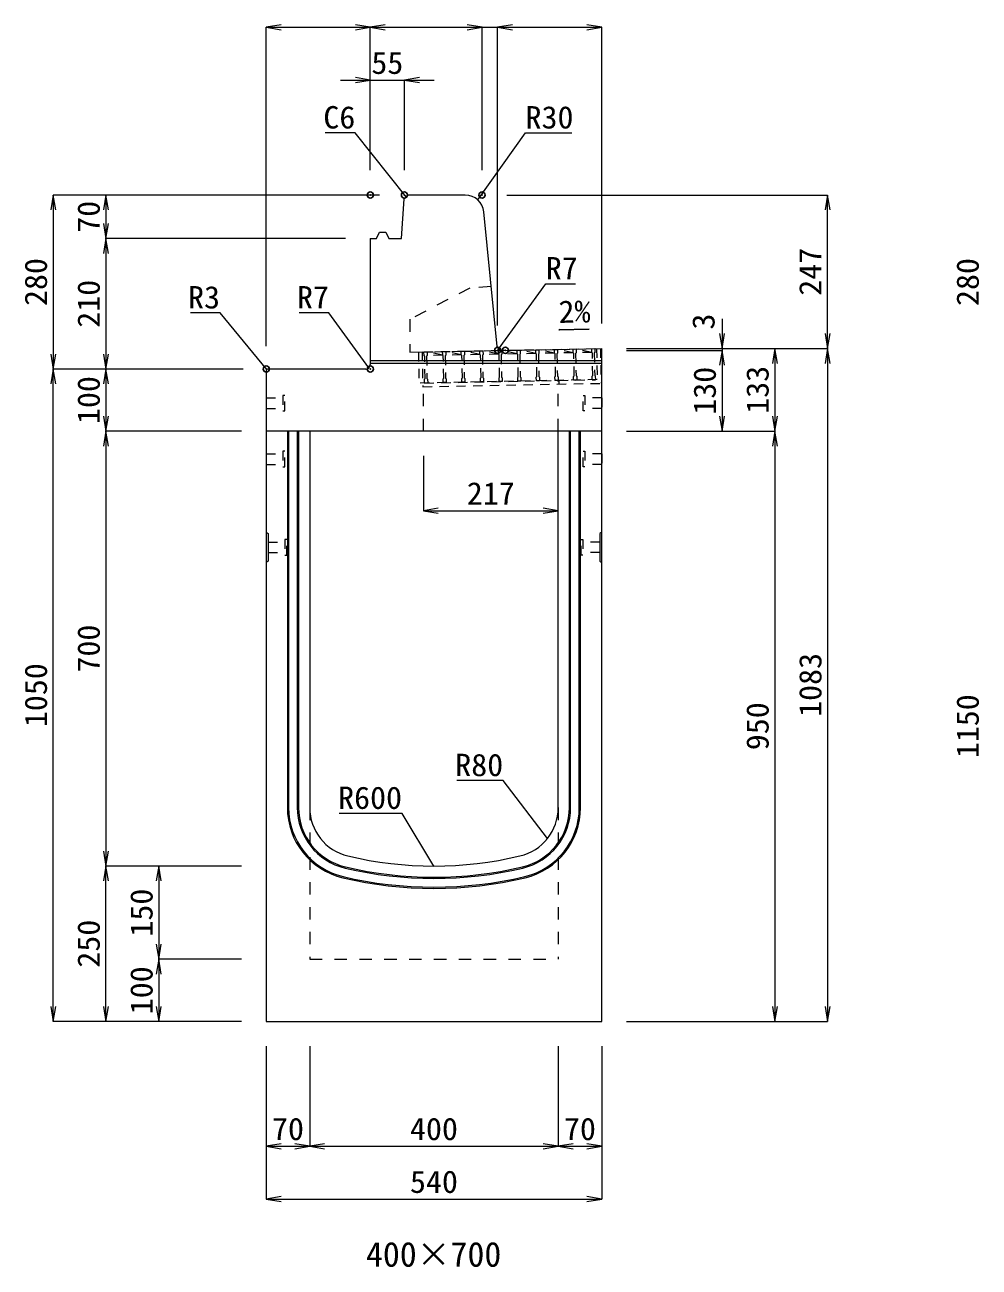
# Model space of a CAD drawing. Units: millimetres at full size; some dimension numbers follow another scale. Extents: x -18734 to 51600, y -18820 to 17820.
# Drawn here: x -4459 to -2922, y 6893 to 8892 of the extents above; entities that cross this region are included whole.
import ezdxf
from ezdxf.enums import TextEntityAlignment as Align

# ---------------------------------------------------------------- set-up
doc = ezdxf.new("R2010")
doc.units = ezdxf.units.MM
doc.header["$LTSCALE"] = 20
doc.header["$PDMODE"] = 32
doc.header["$PDSIZE"] = 10
doc.linetypes.add('USER1', pattern=[2, 1, -1])
doc.linetypes.add('USER2', pattern=[1.35, 0.75, -0.6])
for name, color, linetype, lineweight in [('インサート', 3, 'USER2', 9), ('グレーチング', 7, 'USER2', 5), ('受枠', 3, 'USER2', 9), ('寸法線', 7, 'Continuous', 13), ('引出線', 4, 'Continuous', 13), ('本体', 2, 'Continuous', 13), ('目地', 132, 'Continuous', 5)]:
    doc.layers.add(name, color=color, linetype=linetype, lineweight=lineweight)
doc.layers.add('作業エリア', color=11, linetype='Continuous')
doc.layers.add('文字', color=7, linetype='Continuous')
doc.styles.add('ＭＳ 明朝', font='')
doc.styles.get('ＭＳ 明朝').set_extended_font_data('MS Mincho')

# ---------------------------------------------------------------- blocks, each defined once
blk = doc.blocks.new('open_arrow')
at = {"color": 0, "linetype": 'Continuous', "lineweight": -2}
blk.add_lwpolyline([(7.5, 1.25), (0, 0), (7.5, -1.25)], dxfattribs=at)

msp = doc.modelspace()

# ---------------------------------------------------------------- linework, layer by layer
at = {"layer": 'インサート'}
for p, q in [((-4070, 8291.66), (-4043, 8291.66)), ((-4070, 8291.66), (-4070, 8274.66)), ((-4040, 8295.66), (-4043, 8295.66)), ((-4043, 8295.66), (-4043, 8270.66)), ((-4040, 8270.66), (-4040, 8295.66)), ((-3560, 8295.66), (-3557, 8295.66)), ((-3560, 8270.66), (-3560, 8295.66)), ((-3557, 8295.66), (-3557, 8270.66)), ((-3530, 8291.66), (-3557, 8291.66)), ((-3530, 8291.66), (-3530, 8274.66)), ((-4070, 8274.66), (-4043, 8274.66)), ((-4043, 8270.66), (-4040, 8270.66)), ((-3557, 8270.66), (-3560, 8270.66)), ((-3530, 8274.66), (-3557, 8274.66)), ((-4070, 8201.66), (-4043, 8201.66)), ((-4070, 8201.66), (-4070, 8184.66)), ((-4040, 8205.66), (-4043, 8205.66)), ((-4043, 8205.66), (-4043, 8180.66)), ((-4040, 8180.66), (-4040, 8205.66)), ((-3560, 8205.66), (-3557, 8205.66)), ((-3560, 8180.66), (-3560, 8205.66)), ((-3557, 8205.66), (-3557, 8180.66)), ((-3530, 8201.66), (-3557, 8201.66)), ((-3530, 8201.66), (-3530, 8184.66)), ((-4070, 8184.66), (-4043, 8184.66)), ((-4043, 8180.66), (-4040, 8180.66)), ((-3557, 8180.66), (-3560, 8180.66)), ((-3530, 8184.66), (-3557, 8184.66)), ((-4066.8, 8059.66), (-4039.8, 8059.66)), ((-4066.8, 8059.66), (-4066.8, 8042.66)), ((-4036.8, 8063.66), (-4039.8, 8063.66)), ((-4039.8, 8063.66), (-4039.8, 8038.66)), ((-4036.8, 8038.66), (-4036.8, 8063.66)), ((-3563.2, 8063.66), (-3560.2, 8063.66)), ((-3563.2, 8038.66), (-3563.2, 8063.66)), ((-3560.2, 8063.66), (-3560.2, 8038.66)), ((-3533.2, 8059.66), (-3560.2, 8059.66)), ((-3533.2, 8059.66), (-3533.2, 8042.66)), ((-4066.8, 8042.66), (-4039.8, 8042.66)), ((-4039.8, 8038.66), (-4036.8, 8038.66)), ((-3560.2, 8038.66), (-3563.2, 8038.66)), ((-3533.2, 8042.66), (-3560.2, 8042.66))]:
    msp.add_line(p, q, dxfattribs=at)
at = {"layer": 'グレーチング'}
for p, q in [((-3816.03, 8365.63), (-3541.08, 8370.95)), ((-3785.92, 8360.21), (-3811.03, 8365.72)), ((-3785.92, 8360.21), (-3810.92, 8359.73)), ((-3755.93, 8360.79), (-3781.04, 8366.31)), ((-3755.93, 8360.79), (-3780.92, 8360.31)), ((-3725.93, 8361.37), (-3751.04, 8366.89)), ((-3725.93, 8361.37), (-3750.93, 8360.89)), ((-3695.94, 8361.95), (-3721.05, 8367.47)), ((-3695.94, 8361.95), (-3720.93, 8361.47)), ((-3665.94, 8362.53), (-3691.05, 8368.05)), ((-3665.94, 8362.53), (-3690.94, 8362.05)), ((-3635.95, 8363.11), (-3661.06, 8368.63)), ((-3635.95, 8363.11), (-3660.94, 8362.63)), ((-3605.95, 8363.69), (-3631.07, 8369.21)), ((-3605.95, 8363.69), (-3630.95, 8363.21)), ((-3575.96, 8364.27), (-3601.07, 8369.79)), ((-3575.96, 8364.27), (-3600.95, 8363.79)), ((-3545.96, 8364.85), (-3571.08, 8370.37)), ((-3545.96, 8364.85), (-3570.96, 8364.37)), ((-3815.06, 8315.64), (-3540.11, 8320.96))]:
    msp.add_line(p, q, dxfattribs=at)
for points in [[(-3816.03, 8365.63), (-3811.03, 8365.72), (-3810.92, 8359.73), (-3811.9, 8358.71), (-3811.2, 8322.71), (-3810.18, 8321.73), (-3810.06, 8315.73), (-3815.06, 8315.64), (-3815.18, 8321.64), (-3814.2, 8322.66), (-3814.9, 8358.65), (-3815.91, 8359.63)], [(-3781.2, 8323.29), (-3780.19, 8322.31), (-3780.07, 8316.31), (-3785.07, 8316.22), (-3785.18, 8322.22), (-3784.2, 8323.24), (-3784.9, 8359.23), (-3785.92, 8360.21), (-3786.04, 8366.21), (-3781.04, 8366.31), (-3780.92, 8360.31), (-3781.9, 8359.29)], [(-3751.21, 8323.87), (-3750.19, 8322.89), (-3750.08, 8316.9), (-3755.07, 8316.8), (-3755.19, 8322.8), (-3754.21, 8323.82), (-3754.91, 8359.81), (-3755.93, 8360.79), (-3756.04, 8366.79), (-3751.04, 8366.89), (-3750.93, 8360.89), (-3751.91, 8359.87)], [(-3721.22, 8324.45), (-3720.2, 8323.47), (-3720.08, 8317.48), (-3725.08, 8317.38), (-3725.2, 8323.38), (-3724.22, 8324.4), (-3724.91, 8360.39), (-3725.93, 8361.37), (-3726.05, 8367.37), (-3721.05, 8367.47), (-3720.93, 8361.47), (-3721.91, 8360.45)], [(-3691.22, 8325.04), (-3690.2, 8324.06), (-3690.09, 8318.06), (-3695.09, 8317.96), (-3695.2, 8323.96), (-3694.22, 8324.98), (-3694.92, 8360.97), (-3695.94, 8361.95), (-3696.05, 8367.95), (-3691.05, 8368.05), (-3690.94, 8362.05), (-3691.92, 8361.03)], [(-3664.23, 8325.56), (-3664.92, 8361.55), (-3665.94, 8362.53), (-3666.06, 8368.53), (-3661.06, 8368.63), (-3660.94, 8362.63), (-3661.92, 8361.61), (-3661.23, 8325.62), (-3660.21, 8324.64), (-3660.09, 8318.64), (-3665.09, 8318.54), (-3665.21, 8324.54)], [(-3634.23, 8326.14), (-3634.93, 8362.13), (-3635.95, 8363.11), (-3636.06, 8369.11), (-3631.07, 8369.21), (-3630.95, 8363.21), (-3631.93, 8362.19), (-3631.23, 8326.2), (-3630.21, 8325.22), (-3630.1, 8319.22), (-3635.1, 8319.12), (-3635.21, 8325.12)], [(-3600.95, 8363.79), (-3601.94, 8362.77), (-3601.24, 8326.78), (-3600.22, 8325.8), (-3600.1, 8319.8), (-3605.1, 8319.7), (-3605.22, 8325.7), (-3604.24, 8326.72), (-3604.93, 8362.71), (-3605.95, 8363.69), (-3606.07, 8369.69), (-3601.07, 8369.79)], [(-3570.96, 8364.37), (-3571.94, 8363.35), (-3571.24, 8327.36), (-3570.22, 8326.38), (-3570.11, 8320.38), (-3575.11, 8320.28), (-3575.22, 8326.28), (-3574.24, 8327.3), (-3574.94, 8363.29), (-3575.96, 8364.27), (-3576.08, 8370.27), (-3571.08, 8370.37)], [(-3545.11, 8320.86), (-3545.23, 8326.86), (-3544.25, 8327.88), (-3544.95, 8363.87), (-3545.96, 8364.85), (-3546.08, 8370.85), (-3541.08, 8370.95), (-3540.97, 8364.95), (-3541.95, 8363.93), (-3541.25, 8327.94), (-3540.23, 8326.96), (-3540.11, 8320.96)]]:
    msp.add_lwpolyline(points, close=True, dxfattribs=at)
at = {"layer": '作業エリア'}
for p in [(-3902.5, 8618.16), (-3902.5, 8618.16), (-3847.5, 8618.16), (-3722.5, 8618.16), (-3697.5, 8368.16), (-3685, 8368.16), (-4070, 8338.16), (-3902.5, 8338.16)]:
    msp.add_point(p, dxfattribs=at)
at = {"layer": '受枠'}
for p, q in [((-3825.03, 8365.45), (-3532.08, 8371.12)), ((-3825.03, 8365.45), (-3824.06, 8315.46)), ((-3819.03, 8365.57), (-3817.95, 8309.58)), ((-3538.08, 8371.01), (-3537.11, 8321.02)), ((-3532.08, 8371.12), (-3531, 8315.13)), ((-3537.11, 8321.02), (-3824.06, 8315.46)), ((-3817.95, 8309.58), (-3531, 8315.13))]:
    msp.add_line(p, q, dxfattribs=at)
at = {"layer": '受枠', "linetype": 'Continuous'}
msp.add_line((-3599.1, 8319.82), (-3598.99, 8313.82), dxfattribs=at)
at = {"layer": '寸法線'}
for p, q in [((-4070, 8888.12), (-3902.5, 8888.12)), ((-4070, 8375.16), (-4070, 8888.12)), ((-3902.5, 8658.16), (-3902.5, 8888.12)), ((-3902.5, 8888.12), (-3722.5, 8888.12)), ((-3902.5, 8658.16), (-3902.5, 8888.12)), ((-3770.5, 8888.12), (-3649.5, 8888.12)), ((-3722.5, 8658.16), (-3722.5, 8888.12)), ((-3722.5, 8658.16), (-3722.5, 8888.12)), ((-3697.5, 8408.16), (-3697.5, 8888.12)), ((-3697.5, 8888.12), (-3530, 8888.12)), ((-3697.5, 8408.16), (-3697.5, 8888.12)), ((-3530, 8411.16), (-3530, 8888.12)), ((-3950.5, 8803.12), (-3799.5, 8803.12)), ((-3902.5, 8658.16), (-3902.5, 8803.12)), ((-3847.5, 8658.16), (-3847.5, 8803.12)), ((-4412.94, 8618.16), (-4412.94, 8338.16)), ((-3887.5, 8618.16), (-4412.94, 8618.16)), ((-4327.94, 8618.16), (-4327.94, 8548.16)), ((-3887.5, 8618.16), (-4327.94, 8618.16)), ((-3682.5, 8618.16), (-3166.22, 8618.16)), ((-3166.22, 8371.16), (-3166.22, 8618.16)), ((-3942.5, 8548.16), (-4327.94, 8548.16)), ((-4327.94, 8548.16), (-4327.94, 8338.16)), ((-3942.5, 8548.16), (-4327.94, 8548.16)), ((-3336.22, 8419.16), (-3336.22, 8320.16)), ((-3490, 8371.16), (-3336.22, 8371.16)), ((-3490, 8371.16), (-3251.22, 8371.16)), ((-3490, 8371.16), (-3166.22, 8371.16)), ((-3490, 8371.16), (-3166.22, 8371.16)), ((-3490, 8368.16), (-3336.22, 8368.16)), ((-3490, 8368.16), (-3336.22, 8368.16)), ((-3336.22, 8368.16), (-3336.22, 8238.16)), ((-3251.22, 8371.16), (-3251.22, 8238.16)), ((-3166.22, 8371.16), (-3166.22, 7288.16)), ((-4107, 8338.16), (-4412.94, 8338.16)), ((-4412.94, 7288.16), (-4412.94, 8338.16)), ((-4107, 8338.16), (-4412.94, 8338.16)), ((-4327.94, 8338.16), (-4327.94, 8238.16)), ((-4107, 8338.16), (-4327.94, 8338.16)), ((-4110, 8338.16), (-4327.94, 8338.16)), ((-4110, 8238.16), (-4327.94, 8238.16)), ((-4327.94, 8238.16), (-4327.94, 7538.16)), ((-4110, 8238.16), (-4327.94, 8238.16)), ((-3490, 8238.16), (-3336.22, 8238.16)), ((-3490, 8238.16), (-3251.22, 8238.16)), ((-3490, 8238.16), (-3251.22, 8238.16)), ((-3251.22, 8238.16), (-3251.22, 7288.16)), ((-3817, 8198.16), (-3817, 8110)), ((-3817, 8110), (-3600, 8110)), ((-4110, 7538.16), (-4327.94, 7538.16)), ((-4327.94, 7288.16), (-4327.94, 7538.16)), ((-4110, 7538.16), (-4327.94, 7538.16)), ((-4242.94, 7538.16), (-4242.94, 7388.16)), ((-4110, 7538.16), (-4242.94, 7538.16)), ((-4110, 7388.16), (-4242.94, 7388.16)), ((-4242.94, 7388.16), (-4242.94, 7288.16)), ((-4110, 7388.16), (-4242.94, 7388.16)), ((-4110, 7288.16), (-4412.94, 7288.16)), ((-4110, 7288.16), (-4327.94, 7288.16)), ((-4110, 7288.16), (-4242.94, 7288.16)), ((-3490, 7288.16), (-3251.22, 7288.16)), ((-3490, 7288.16), (-3166.22, 7288.16)), ((-4070, 7248.16), (-4070, 7087.01)), ((-4070, 7248.16), (-4070, 7002.01)), ((-4000, 7248.16), (-4000, 7087.01)), ((-4000, 7248.16), (-4000, 7087.01)), ((-3600, 7248.16), (-3600, 7087.01)), ((-3600, 7248.16), (-3600, 7087.01)), ((-3530, 7248.16), (-3530, 7087.01)), ((-3530, 7248.16), (-3530, 7002.01)), ((-4070, 7087.01), (-4000, 7087.01)), ((-4000, 7087.01), (-3600, 7087.01)), ((-3600, 7087.01), (-3530, 7087.01)), ((-4070, 7002.01), (-3530, 7002.01))]:
    msp.add_line(p, q, dxfattribs=at)
at = {"layer": '引出線'}
for points in [[(-3844.71, 8615.17), (-3926.59, 8718.1), (-3974.93, 8718.1)], [(-3729.52, 8610.41), (-3652.6, 8718.1), (-3577.92, 8718.1)], [(-3695.86, 8369.97), (-3620, 8475.18), (-3572.07, 8475.18)], [(-4069.12, 8337.29), (-4144.38, 8428.46), (-4192.11, 8428.46)], [(-3904.55, 8340.21), (-3969.03, 8428.46), (-4016.96, 8428.46)], [(-3598.86, 8401.42), (-3550.15, 8402.4), (-3598.89, 8401.42)], [(-3617.24, 7582.59), (-3688.5, 7675.69), (-3763.17, 7675.69)], [(-3800, 7538.16), (-3851.37, 7622.91), (-3952.37, 7622.91)]]:
    msp.add_lwpolyline(points, dxfattribs=at)
at = {"layer": '本体'}
for p, q in [((-3852.5, 8548.16), (-3847.93, 8612.18)), ((-3847.93, 8612.18), (-3841.5, 8618.16)), ((-3749.65, 8618.16), (-3841.5, 8618.16)), ((-3698.13, 8374.47), (-3719.8, 8591.15)), ((-3902.5, 8548.16), (-3902.5, 8345.16)), ((-3902.5, 8548.16), (-3892.5, 8548.16)), ((-3892.5, 8548.16), (-3887.5, 8558.16)), ((-3887.5, 8558.16), (-3877.5, 8558.16)), ((-3877.5, 8558.16), (-3872.5, 8548.16)), ((-3872.5, 8548.16), (-3852.5, 8548.16)), ((-3685, 8368.16), (-3691.17, 8368.16)), ((-3685, 8368.16), (-3530, 8371.16)), ((-3530, 8238.16), (-3530, 8371.16)), ((-4070, 8335.16), (-4070, 8238.16)), ((-3909.5, 8338.16), (-4067, 8338.16)), ((-4070, 8238.16), (-4070, 7288.16)), ((-4000, 8238.16), (-4070, 8238.16)), ((-3530, 8238.16), (-4070, 8238.16)), ((-4000, 8238.16), (-4000, 7632.2)), ((-3600, 7632.2), (-3600, 8238.16)), ((-3530, 8238.16), (-3600, 8238.16)), ((-3530, 7288.16), (-3530, 8238.16)), ((-4070, 7288.16), (-3530, 7288.16))]:
    msp.add_line(p, q, dxfattribs=at)
at = {"layer": '本体', "linetype": 'USER1'}
for p, q in [((-3742, 8468.16), (-3839, 8418.16)), ((-3707.8, 8471.16), (-3742, 8468.16)), ((-3839, 8418.16), (-3839, 8365.18)), ((-3839, 8365.18), (-3685, 8368.16)), ((-3600, 8238.16), (-3600, 8319.8)), ((-3817, 8238.16), (-3817, 8315.6))]:
    msp.add_line(p, q, dxfattribs=at)
at = {"layer": '本体', "lineweight": 9}
for p, q in [((-4070, 8075.66), (-4066.8, 8073.66)), ((-4066.8, 8073.66), (-4066.8, 8028.66)), ((-3530, 8075.66), (-3533.2, 8073.66)), ((-3533.2, 8073.66), (-3533.2, 8028.66)), ((-4066.8, 8028.66), (-4070, 8026.66)), ((-3533.2, 8028.66), (-3530, 8026.66))]:
    msp.add_line(p, q, dxfattribs=at)
at = {"layer": '本体', "linetype": 'USER1', "lineweight": 15}
for p, q in [((-4000, 7632.2), (-4000, 7388.16)), ((-3600, 7632.2), (-3600, 7388.16)), ((-4000, 7388.16), (-3600, 7388.16))]:
    msp.add_line(p, q, dxfattribs=at)
at = {"layer": '本体'}
for centre, radius, start, end in [((-3749.65, 8588.16), 30, 5.71059, 90), ((-3691.17, 8375.16), 7, 185.71059, 270), ((-3909.5, 8345.16), 7, 270, 0), ((-4067, 8335.16), 3, 90, 180), ((-3920, 7632.2), 80, 180, 256.65764), ((-3680, 7632.2), 80, 283.34236, 0), ((-3800, 8138.16), 600, 256.65764, 283.34236)]:
    msp.add_arc(centre, radius, start, end, dxfattribs=at)
at = {"layer": '目地'}
for p, q in [((-3530, 8351.16), (-3902.5, 8351.16)), ((-3530, 8347.16), (-3902.5, 8347.16)), ((-4036, 8238.16), (-4036, 7632.2)), ((-4034, 8238.16), (-4034, 7632.2)), ((-4020, 8238.16), (-4020, 7632.2)), ((-4018, 8238.16), (-4018, 7632.2)), ((-3582, 7632.2), (-3582, 8238.16)), ((-3580, 7632.2), (-3580, 8238.16)), ((-3566, 7632.2), (-3566, 8238.16)), ((-3564, 7632.2), (-3564, 8238.16))]:
    msp.add_line(p, q, dxfattribs=at)
for centre, radius, start, end in [((-3920, 7632.2), 116, 180, 256.65764), ((-3920, 7632.2), 114, 180, 256.65764), ((-3920, 7632.2), 100, 180, 256.65764), ((-3920, 7632.2), 98, 180, 256.65764), ((-3680, 7632.2), 98, 283.34236, 0), ((-3680, 7632.2), 100, 283.34236, 0), ((-3680, 7632.2), 114, 283.34236, 360), ((-3680, 7632.2), 116, 283.34236, 360), ((-3800, 8138.16), 636, 256.65764, 283.34236), ((-3800, 8138.16), 634, 256.65764, 283.34236), ((-3800, 8138.16), 620, 256.65764, 283.34236), ((-3800, 8138.16), 618, 256.65764, 283.34236)]:
    msp.add_arc(centre, radius, start, end, dxfattribs=at)

# ---------------------------------------------------------------- block references
at = {"layer": '寸法線', "xscale": 3.2, "yscale": 3.2}
for p in [(-4070, 8888.12), (-3902.5, 8888.12), (-3697.5, 8888.12), (-3697.5, 8888.12), (-3847.5, 8803.12), (-3817, 8110), (-4070, 7087.01), (-4000, 7087.01), (-3600, 7087.01), (-4070, 7002.01)]:
    msp.add_blockref('open_arrow', p, dxfattribs=at)
for p, rotation in [((-3902.5, 8888.12), 180), ((-3722.5, 8888.12), 180), ((-3722.5, 8888.12), 180), ((-3530, 8888.12), 180), ((-3902.5, 8803.12), 180), ((-4412.94, 8618.16), 270), ((-4327.94, 8618.16), 270), ((-3166.22, 8618.16), 270), ((-4327.94, 8548.16), 90), ((-4327.94, 8548.16), 270), ((-3336.22, 8371.16), 90), ((-3166.22, 8371.16), 90), ((-4412.94, 8338.16), 90), ((-4327.94, 8338.16), 90), ((-3336.22, 8368.16), 270), ((-3336.22, 8368.16), 270), ((-3251.22, 8371.16), 270), ((-3166.22, 8371.16), 270), ((-4412.94, 8338.16), 270), ((-4327.94, 8338.16), 270), ((-4327.94, 8238.16), 90), ((-3336.22, 8238.16), 90), ((-3251.22, 8238.16), 90), ((-4327.94, 8238.16), 270), ((-3251.22, 8238.16), 270), ((-3600, 8110), 180), ((-4327.94, 7538.16), 90), ((-4327.94, 7538.16), 270), ((-4242.94, 7538.16), 270), ((-4242.94, 7388.16), 90), ((-4242.94, 7388.16), 270), ((-4412.94, 7288.16), 90), ((-4327.94, 7288.16), 90), ((-4242.94, 7288.16), 90), ((-3251.22, 7288.16), 90), ((-3166.22, 7288.16), 90), ((-4000, 7087.01), 180), ((-3600, 7087.01), 180), ((-3530, 7087.01), 180), ((-3530, 7002.01), 180)]:
    msp.add_blockref('open_arrow', p, dxfattribs=dict(at, rotation=rotation))
at = {"layer": '引出線'}
for p, xscale, yscale, rotation in [((-3844.71, 8615.17), 0.16, 0.16, 128.5), ((-3729.52, 8610.41), 0.16, 0.16, 54.5), ((-3598.86, 8401.42), 0.16, 0.16, 1.1), ((-3695.86, 8369.97), 0.16, 0.16, 54.2), ((-4069.12, 8337.29), 0.16, 0.16, 129.5), ((-3904.55, 8340.21), 0.16, 0.16, 126.2), ((-3617.24, 7582.59), 0.133, 0.133, 127.4), ((-3800, 7538.16), 0.133, 0.133, 121.2)]:
    msp.add_blockref('open_arrow', p, dxfattribs=dict(at, xscale=xscale, yscale=yscale, rotation=rotation))

# ---------------------------------------------------------------- texts
at = {"layer": '寸法線', "style": 'ＭＳ 明朝', "width": 1.05}
for s, p in [('55', (-3875, 8831.12)), ('217', (-3708.5, 8138)), ('70', (-4035, 7115.01)), ('400', (-3800, 7115.01)), ('70', (-3565, 7115.01)), ('540', (-3800, 7030.01))]:
    msp.add_text(s, height=36.03, dxfattribs=at).set_placement(p, align=Align.MIDDLE_CENTER)
for s, p in [('70', (-4355.94, 8583.16)), ('247', (-3194.22, 8494.66)), ('280', (-4440.94, 8478.16)), ('280', (-2940.94, 8478.16)), ('210', (-4355.94, 8443.16)), ('3', (-3366.22, 8414.5)), ('130', (-3364.22, 8303.16)), ('133', (-3279.22, 8304.66)), ('100', (-4355.94, 8288.16)), ('700', (-4355.94, 7888.16)), ('1050', (-4440.94, 7813.16)), ('1083', (-3194.22, 7829.66)), ('950', (-3279.22, 7763.16)), ('1150', (-2940.94, 7763.16)), ('150', (-4270.94, 7463.16)), ('250', (-4355.94, 7413.16)), ('100', (-4270.94, 7338.16))]:
    msp.add_text(s, height=36.03, rotation=90, dxfattribs=at).set_placement(p, align=Align.MIDDLE_CENTER)
at = {"layer": '引出線', "style": 'ＭＳ 明朝', "width": 1.05}
for s, p in [('C6', (-3926.59, 8761.3)), ('R3', (-4144.38, 8471.66)), ('R7', (-3969.03, 8471.66)), ('R80', (-3688.5, 7718.89)), ('R600', (-3851.37, 7666.11))]:
    msp.add_text(s, height=36.03, dxfattribs=at).set_placement(p, align=Align.TOP_RIGHT)
for s, p in [('R30', (-3652.6, 8761.3)), ('R7', (-3620, 8518.38))]:
    msp.add_text(s, height=36.03, dxfattribs=at).set_placement(p, align=Align.TOP_LEFT)
msp.add_text('2%', height=36.03, rotation=1.146, dxfattribs=at).set_placement((-3599.83, 8448.32), align=Align.TOP_LEFT)
at = {"layer": '文字', "style": 'ＭＳ 明朝'}
msp.add_text('400×700', height=40.03, dxfattribs=at).set_placement((-3800.48, 6913.19), align=Align.MIDDLE_CENTER)

doc.saveas('drawing.dxf')
